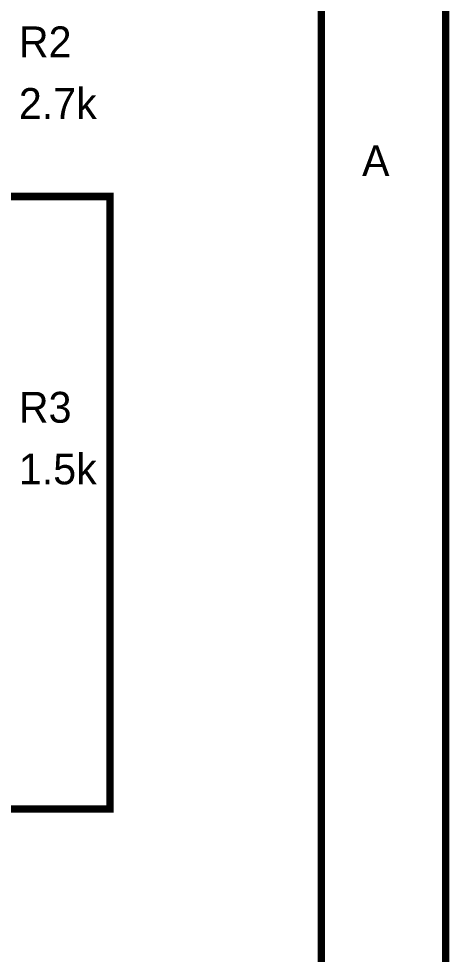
# Model space of a CAD drawing. Header units: millimetres. Extents: x 0 to 394, y 0 to 282.
# Drawn here: x 376.26 to 393.85, y 214.06 to 252.25 of the extents above; entities that cross this region are included whole.
import ezdxf

# ---------------------------------------------------------------- set-up
doc = ezdxf.new("R2010")
doc.units = ezdxf.units.MM
doc.layers.add('Sheet', color=255, linetype='Continuous')

msp = doc.modelspace()

# ---------------------------------------------------------------- linework, layer by layer
at = {"layer": 'Sheet'}
for points, const_width in [([(0.022, 281.94), (393.7, 281.94), (393.7, 0), (0.022, 0), (0.022, 281.94)], 0.3), ([(0.022, 281.94), (0.022, 0), (393.7, 0), (393.7, 281.94), (0.022, 281.94), (0.022, 281.94)], 0.0991), ([(5.099, 276.841), (388.624, 276.841), (388.624, 5.076), (5.099, 5.076), (5.099, 276.841)], 0.3), ([(5.099, 276.841), (5.099, 5.076), (388.624, 5.076), (388.624, 276.841), (5.099, 276.841), (5.099, 276.841)], 0.0991)]:
    msp.add_lwpolyline(points, close=True, dxfattribs=dict(at, const_width=const_width))
at = {"layer": 'Sheet', "const_width": 0.3}
msp.add_lwpolyline([(275.015, 249.999), (265.02, 249.999), (265.02, 219.99), (379.999, 219.99), (379.999, 244.99), (375.012, 244.99), (375.012, 240.139)], dxfattribs=at)

# ---------------------------------------------------------------- texts
at = {"layer": 'Sheet'}
for s, height, p in [('R2', 1.2579, (376.27, 250.673)), ('2.7k', 1.2579, (376.27, 248.158)), ('A', 1.258, (390.286, 245.821)), ('R3', 1.2579, (376.27, 235.759)), ('1.5k', 1.2579, (376.27, 233.243))]:
    msp.add_text(s, height=height, dxfattribs=at).set_placement(p)

doc.saveas('drawing.dxf')
